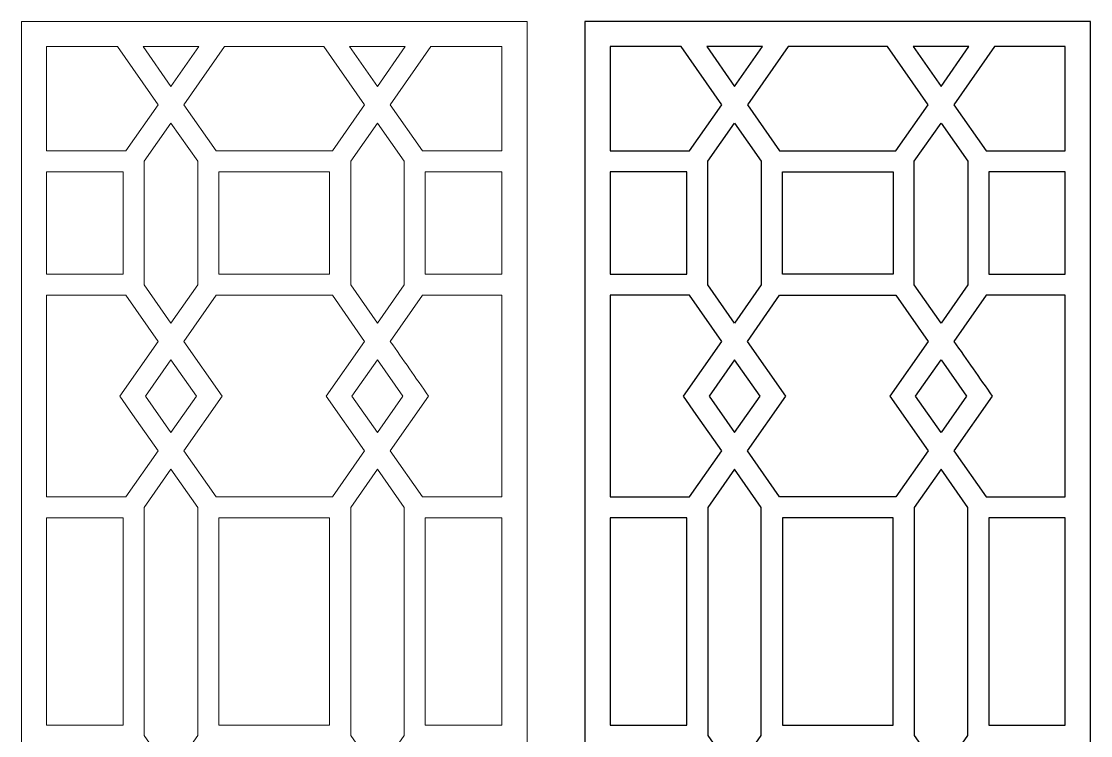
# Model space of a CAD drawing. Header units: centimetres. Extents: x 16.7 to 27.5, y -2.6 to 9.5.
# Drawn here: x 16.7 to 27.5, y 2.28 to 9.5 of the extents above; entities that cross this region are included whole.
import ezdxf

# ---------------------------------------------------------------- set-up
doc = ezdxf.new("R2010")
doc.units = ezdxf.units.CM
doc.header["$MEASUREMENT"] = 0
doc.layers.add('layer 1', color=7, linetype='Continuous')

msp = doc.modelspace()

# ---------------------------------------------------------------- linework, layer by layer
at = {"layer": 'layer 1', "color": 7, "lineweight": 9}
for points, knots in [([(16.70181, 9.5), (16.70181, 9.5), (21.80833, 9.5), (21.80833, 9.5), (21.80833, 9.5), (21.80833, 9.5), (21.80833, -2.628), (21.80833, -2.628), (21.80833, -2.628), (21.80833, -2.628), (16.70181, -2.628), (16.70181, -2.628), (16.70181, -2.628), (16.70181, -2.628), (16.70181, 9.5), (16.70181, 9.5)], [0, 0, 0, 0, 0.2, 0.2, 0.2, 0.2, 0.4, 0.4, 0.4, 0.4, 0.6, 0.6, 0.6, 0.6, 1, 1, 1, 1]), ([(17.67222, 9.24468), (17.67222, 9.24468), (18.08296, 8.65808), (18.08296, 8.65808), (18.08296, 8.65808), (18.08296, 8.65808), (17.75745, 8.19319), (17.75745, 8.19319), (17.75745, 8.19319), (17.75745, 8.19319), (16.95713, 8.19319), (16.95713, 8.19319), (16.95713, 8.19319), (16.95713, 8.19319), (16.95713, 9.24468), (16.95713, 9.24468), (16.95713, 9.24468), (16.95713, 9.24468), (17.67222, 9.24468), (17.67222, 9.24468)], [0, 0, 0, 0, 0.16666667, 0.16666667, 0.16666667, 0.16666667, 0.33333333, 0.33333333, 0.33333333, 0.33333333, 0.5, 0.5, 0.5, 0.5, 0.66666667, 0.66666667, 0.66666667, 0.66666667, 1, 1, 1, 1]), ([(18.49371, 9.24468), (18.49371, 9.24468), (18.21259, 8.8432), (18.21259, 8.8432), (18.21259, 8.8432), (18.21259, 8.8432), (17.93148, 9.24468), (17.93148, 9.24468), (17.93148, 9.24468), (17.93148, 9.24468), (18.49371, 9.24468), (18.49371, 9.24468)], [0, 0, 0, 0, 0.25, 0.25, 0.25, 0.25, 0.5, 0.5, 0.5, 0.5, 1, 1, 1, 1]), ([(19.75717, 9.24468), (19.75717, 9.24468), (20.16792, 8.65808), (20.16792, 8.65808), (20.16792, 8.65808), (20.16792, 8.65808), (19.8424, 8.19319), (19.8424, 8.19319), (19.8424, 8.19319), (19.8424, 8.19319), (18.66774, 8.19319), (18.66774, 8.19319), (18.66774, 8.19319), (18.66774, 8.19319), (18.34222, 8.65808), (18.34222, 8.65808), (18.34222, 8.65808), (18.34222, 8.65808), (18.75296, 9.24468), (18.75296, 9.24468), (18.75296, 9.24468), (18.75296, 9.24468), (19.75717, 9.24468), (19.75717, 9.24468)], [0, 0, 0, 0, 0.14285714, 0.14285714, 0.14285714, 0.14285714, 0.28571429, 0.28571429, 0.28571429, 0.28571429, 0.42857143, 0.42857143, 0.42857143, 0.42857143, 0.57142857, 0.57142857, 0.57142857, 0.57142857, 0.71428571, 0.71428571, 0.71428571, 0.71428571, 1, 1, 1, 1]), ([(20.57866, 9.24468), (20.57866, 9.24468), (20.29754, 8.8432), (20.29754, 8.8432), (20.29754, 8.8432), (20.29754, 8.8432), (20.01643, 9.24468), (20.01643, 9.24468), (20.01643, 9.24468), (20.01643, 9.24468), (20.57866, 9.24468), (20.57866, 9.24468)], [0, 0, 0, 0, 0.25, 0.25, 0.25, 0.25, 0.5, 0.5, 0.5, 0.5, 1, 1, 1, 1]), ([(21.553, 8.19319), (21.553, 8.19319), (20.75269, 8.19319), (20.75269, 8.19319), (20.75269, 8.19319), (20.75269, 8.19319), (20.42717, 8.65808), (20.42717, 8.65808), (20.42717, 8.65808), (20.42717, 8.65808), (20.83791, 9.24468), (20.83791, 9.24468), (20.83791, 9.24468), (20.83791, 9.24468), (21.553, 9.24468), (21.553, 9.24468), (21.553, 9.24468), (21.553, 9.24468), (21.553, 8.19319), (21.553, 8.19319)], [0, 0, 0, 0, 0.16666667, 0.16666667, 0.16666667, 0.16666667, 0.33333333, 0.33333333, 0.33333333, 0.33333333, 0.5, 0.5, 0.5, 0.5, 0.66666667, 0.66666667, 0.66666667, 0.66666667, 1, 1, 1, 1]), ([(17.94235, 8.08701), (17.94235, 8.08701), (17.94235, 6.83839), (17.94235, 6.83839), (17.94235, 6.83839), (17.94235, 6.83839), (17.94235, 6.83839), (17.94235, 6.83839), (17.94235, 6.83839), (17.94235, 6.83839), (18.21259, 6.45222), (18.21259, 6.45222), (18.21259, 6.45222), (18.21259, 6.45222), (18.48283, 6.83839), (18.48283, 6.83839), (18.48283, 6.83839), (18.48283, 6.83839), (18.48283, 8.08701), (18.48283, 8.08701), (18.48283, 8.08701), (18.48283, 8.08701), (18.21259, 8.47295), (18.21259, 8.47295), (18.21259, 8.47295), (18.21259, 8.47295), (17.94235, 8.08701), (17.94235, 8.08701)], [0, 0, 0, 0, 0.125, 0.125, 0.125, 0.125, 0.25, 0.25, 0.25, 0.25, 0.375, 0.375, 0.375, 0.375, 0.5, 0.5, 0.5, 0.5, 0.625, 0.625, 0.625, 0.625, 0.75, 0.75, 0.75, 0.75, 1, 1, 1, 1]), ([(20.0273, 8.08701), (20.0273, 8.08701), (20.0273, 6.83839), (20.0273, 6.83839), (20.0273, 6.83839), (20.0273, 6.83839), (20.29754, 6.45222), (20.29754, 6.45222), (20.29754, 6.45222), (20.29754, 6.45222), (20.56778, 6.83839), (20.56778, 6.83839), (20.56778, 6.83839), (20.56778, 6.83839), (20.56778, 8.08701), (20.56778, 8.08701), (20.56778, 8.08701), (20.56778, 8.08701), (20.29754, 8.47295), (20.29754, 8.47295), (20.29754, 8.47295), (20.29754, 8.47295), (20.0273, 8.08701), (20.0273, 8.08701)], [0, 0, 0, 0, 0.14285714, 0.14285714, 0.14285714, 0.14285714, 0.28571429, 0.28571429, 0.28571429, 0.28571429, 0.42857143, 0.42857143, 0.42857143, 0.42857143, 0.57142857, 0.57142857, 0.57142857, 0.57142857, 0.71428571, 0.71428571, 0.71428571, 0.71428571, 1, 1, 1, 1]), ([(16.95713, 7.98082), (16.95713, 7.98082), (17.72998, 7.98082), (17.72998, 7.98082), (17.72998, 7.98082), (17.72998, 7.98082), (17.72998, 6.94458), (17.72998, 6.94458), (17.72998, 6.94458), (17.72998, 6.94458), (16.95713, 6.94458), (16.95713, 6.94458), (16.95713, 6.94458), (16.95713, 6.94458), (16.95713, 7.98082), (16.95713, 7.98082)], [0, 0, 0, 0, 0.2, 0.2, 0.2, 0.2, 0.4, 0.4, 0.4, 0.4, 0.6, 0.6, 0.6, 0.6, 1, 1, 1, 1]), ([(18.6952, 6.94458), (18.6952, 6.94458), (19.81493, 6.94458), (19.81493, 6.94458), (19.81493, 6.94458), (19.81493, 6.94458), (19.81493, 7.98082), (19.81493, 7.98082), (19.81493, 7.98082), (19.81493, 7.98082), (18.6952, 7.98082), (18.6952, 7.98082), (18.6952, 7.98082), (18.6952, 7.98082), (18.6952, 6.94458), (18.6952, 6.94458)], [0, 0, 0, 0, 0.2, 0.2, 0.2, 0.2, 0.4, 0.4, 0.4, 0.4, 0.6, 0.6, 0.6, 0.6, 1, 1, 1, 1]), ([(21.553, 6.94458), (21.553, 6.94458), (20.78015, 6.94458), (20.78015, 6.94458), (20.78015, 6.94458), (20.78015, 6.94458), (20.78015, 7.98082), (20.78015, 7.98082), (20.78015, 7.98082), (20.78015, 7.98082), (21.553, 7.98082), (21.553, 7.98082), (21.553, 7.98082), (21.553, 7.98082), (21.553, 6.94458), (21.553, 6.94458)], [0, 0, 0, 0, 0.2, 0.2, 0.2, 0.2, 0.4, 0.4, 0.4, 0.4, 0.6, 0.6, 0.6, 0.6, 1, 1, 1, 1]), ([(16.95713, 6.73221), (16.95713, 6.73221), (17.75742, 6.73221), (17.75742, 6.73221), (17.75742, 6.73221), (17.75742, 6.73221), (18.08296, 6.26709), (18.08296, 6.26709), (18.08296, 6.26709), (18.08296, 6.26709), (17.69531, 5.71346), (17.69531, 5.71346), (17.69531, 5.71346), (17.69531, 5.71346), (17.82493, 5.52833), (17.82493, 5.52833), (17.82493, 5.52833), (17.82493, 5.52833), (17.82493, 5.52833), (17.82493, 5.52833), (17.82493, 5.52833), (17.82493, 5.52833), (18.08296, 5.15983), (18.08296, 5.15983), (18.08296, 5.15983), (18.08296, 5.15983), (17.75729, 4.69471), (17.75729, 4.69471), (17.75729, 4.69471), (17.75729, 4.69471), (16.95713, 4.69471), (16.95713, 4.69471), (16.95713, 4.69471), (16.95713, 4.69471), (16.95713, 6.73221), (16.95713, 6.73221)], [0, 0, 0, 0, 0.1, 0.1, 0.1, 0.1, 0.2, 0.2, 0.2, 0.2, 0.3, 0.3, 0.3, 0.3, 0.4, 0.4, 0.4, 0.4, 0.5, 0.5, 0.5, 0.5, 0.6, 0.6, 0.6, 0.6, 0.7, 0.7, 0.7, 0.7, 0.8, 0.8, 0.8, 0.8, 1, 1, 1, 1]), ([(19.84237, 6.73221), (19.84237, 6.73221), (18.66776, 6.73221), (18.66776, 6.73221), (18.66776, 6.73221), (18.66776, 6.73221), (18.34222, 6.26709), (18.34222, 6.26709), (18.34222, 6.26709), (18.34222, 6.26709), (18.72988, 5.71346), (18.72988, 5.71346), (18.72988, 5.71346), (18.72988, 5.71346), (18.34222, 5.15983), (18.34222, 5.15983), (18.34222, 5.15983), (18.34222, 5.15983), (18.66789, 4.69471), (18.66789, 4.69471), (18.66789, 4.69471), (18.66789, 4.69471), (19.84224, 4.69471), (19.84224, 4.69471), (19.84224, 4.69471), (19.84224, 4.69471), (20.16792, 5.15983), (20.16792, 5.15983), (20.16792, 5.15983), (20.16792, 5.15983), (19.78089, 5.71256), (19.78089, 5.71256), (19.78089, 5.71256), (19.78089, 5.71256), (19.78026, 5.71346), (19.78026, 5.71346), (19.78026, 5.71346), (19.78026, 5.71346), (19.78026, 5.71346), (19.78026, 5.71346), (19.78026, 5.71346), (19.78026, 5.71346), (19.78081, 5.71425), (19.78081, 5.71425), (19.78081, 5.71425), (19.78081, 5.71425), (20.16792, 6.26709), (20.16792, 6.26709), (20.16792, 6.26709), (20.16792, 6.26709), (19.84237, 6.73221), (19.84237, 6.73221)], [0, 0, 0, 0, 0.07142857, 0.07142857, 0.07142857, 0.07142857, 0.14285714, 0.14285714, 0.14285714, 0.14285714, 0.21428571, 0.21428571, 0.21428571, 0.21428571, 0.28571429, 0.28571429, 0.28571429, 0.28571429, 0.35714286, 0.35714286, 0.35714286, 0.35714286, 0.42857143, 0.42857143, 0.42857143, 0.42857143, 0.5, 0.5, 0.5, 0.5, 0.57142857, 0.57142857, 0.57142857, 0.57142857, 0.64285714, 0.64285714, 0.64285714, 0.64285714, 0.71428571, 0.71428571, 0.71428571, 0.71428571, 0.78571429, 0.78571429, 0.78571429, 0.78571429, 0.85714286, 0.85714286, 0.85714286, 0.85714286, 1, 1, 1, 1]), ([(21.553, 4.69471), (21.553, 4.69471), (20.75285, 4.69471), (20.75285, 4.69471), (20.75285, 4.69471), (20.75285, 4.69471), (20.42717, 5.15983), (20.42717, 5.15983), (20.42717, 5.15983), (20.42717, 5.15983), (20.81483, 5.71346), (20.81483, 5.71346), (20.81483, 5.71346), (20.81483, 5.71346), (20.81483, 5.71346), (20.81483, 5.71346), (20.81483, 5.71346), (20.6856, 5.89801), (20.55639, 6.08255), (20.42717, 6.26709), (20.42717, 6.26709), (20.42717, 6.26709), (20.75272, 6.73221), (20.75272, 6.73221), (20.75272, 6.73221), (20.75272, 6.73221), (21.553, 6.73221), (21.553, 6.73221), (21.553, 6.73221), (21.553, 6.73221), (21.553, 4.69471), (21.553, 4.69471)], [0, 0, 0, 0, 0.11111111, 0.11111111, 0.11111111, 0.11111111, 0.22222222, 0.22222222, 0.22222222, 0.22222222, 0.33333333, 0.33333333, 0.33333333, 0.33333333, 0.44444444, 0.44444444, 0.44444444, 0.44444444, 0.55555556, 0.55555556, 0.55555556, 0.55555556, 0.66666667, 0.66666667, 0.66666667, 0.66666667, 0.77777778, 0.77777778, 0.77777778, 0.77777778, 1, 1, 1, 1]), ([(18.21259, 5.34495), (18.21259, 5.34495), (17.95456, 5.71346), (17.95456, 5.71346), (17.95456, 5.71346), (17.95456, 5.71346), (18.21259, 6.08196), (18.21259, 6.08196), (18.21259, 6.08196), (18.21259, 6.08196), (18.47062, 5.71346), (18.47062, 5.71346), (18.47062, 5.71346), (18.47062, 5.71346), (18.21259, 5.34495), (18.21259, 5.34495)], [0, 0, 0, 0, 0.2, 0.2, 0.2, 0.2, 0.4, 0.4, 0.4, 0.4, 0.6, 0.6, 0.6, 0.6, 1, 1, 1, 1]), ([(20.55557, 5.71346), (20.55557, 5.71346), (20.29754, 6.08196), (20.29754, 6.08196), (20.29754, 6.08196), (20.29754, 6.08196), (20.03951, 5.71346), (20.03951, 5.71346), (20.03951, 5.71346), (20.03951, 5.71346), (20.29754, 5.34495), (20.29754, 5.34495), (20.29754, 5.34495), (20.29754, 5.34495), (20.55557, 5.71346), (20.55557, 5.71346)], [0, 0, 0, 0, 0.2, 0.2, 0.2, 0.2, 0.4, 0.4, 0.4, 0.4, 0.6, 0.6, 0.6, 0.6, 1, 1, 1, 1]), ([(18.48283, 2.28325), (18.48283, 2.28325), (18.21259, 1.89731), (18.21259, 1.89731), (18.21259, 1.89731), (18.21259, 1.89731), (17.94235, 2.28325), (17.94235, 2.28325), (17.94235, 2.28325), (17.94235, 3.05176), (17.94235, 3.82026), (17.94235, 4.58876), (17.94235, 4.58876), (17.94235, 4.58876), (18.21259, 4.9747), (18.21259, 4.9747), (18.21259, 4.9747), (18.21259, 4.9747), (18.48283, 4.58875), (18.48283, 4.58875), (18.48283, 4.58875), (18.48283, 3.82026), (18.48283, 3.05175), (18.48283, 2.28325)], [0, 0, 0, 0, 0.14285714, 0.14285714, 0.14285714, 0.14285714, 0.28571429, 0.28571429, 0.28571429, 0.28571429, 0.42857143, 0.42857143, 0.42857143, 0.42857143, 0.57142857, 0.57142857, 0.57142857, 0.57142857, 0.71428571, 0.71428571, 0.71428571, 0.71428571, 1, 1, 1, 1]), ([(20.56778, 2.28325), (20.56778, 2.28325), (20.29754, 1.89731), (20.29754, 1.89731), (20.29754, 1.89731), (20.29754, 1.89731), (20.0273, 2.28325), (20.0273, 2.28325), (20.0273, 2.28325), (20.0273, 3.05176), (20.0273, 3.82026), (20.0273, 4.58876), (20.0273, 4.58876), (20.0273, 4.58876), (20.29754, 4.9747), (20.29754, 4.9747), (20.29754, 4.9747), (20.29754, 4.9747), (20.56778, 4.58876), (20.56778, 4.58876), (20.56778, 4.58876), (20.56778, 3.82026), (20.56778, 3.05176), (20.56778, 2.28325)], [0, 0, 0, 0, 0.14285714, 0.14285714, 0.14285714, 0.14285714, 0.28571429, 0.28571429, 0.28571429, 0.28571429, 0.42857143, 0.42857143, 0.42857143, 0.42857143, 0.57142857, 0.57142857, 0.57142857, 0.57142857, 0.71428571, 0.71428571, 0.71428571, 0.71428571, 1, 1, 1, 1]), ([(16.95713, 4.48234), (16.95713, 4.48234), (17.72998, 4.48234), (17.72998, 4.48234), (17.72998, 4.48234), (17.72998, 3.78479), (17.72998, 3.08722), (17.72998, 2.38966), (17.72998, 2.38966), (17.72998, 2.38966), (16.95713, 2.38966), (16.95713, 2.38966), (16.95713, 2.38966), (16.95713, 2.38966), (16.95713, 4.48234), (16.95713, 4.48234)], [0, 0, 0, 0, 0.2, 0.2, 0.2, 0.2, 0.4, 0.4, 0.4, 0.4, 0.6, 0.6, 0.6, 0.6, 1, 1, 1, 1]), ([(19.81493, 2.38966), (19.81493, 2.38966), (18.6952, 2.38966), (18.6952, 2.38966), (18.6952, 2.38966), (18.6952, 3.08722), (18.6952, 3.78479), (18.6952, 4.48234), (18.6952, 4.48234), (18.6952, 4.48234), (19.81493, 4.48234), (19.81493, 4.48234), (19.81493, 4.48234), (19.81493, 3.78479), (19.81493, 3.08722), (19.81493, 2.38966)], [0, 0, 0, 0, 0.2, 0.2, 0.2, 0.2, 0.4, 0.4, 0.4, 0.4, 0.6, 0.6, 0.6, 0.6, 1, 1, 1, 1]), ([(21.553, 2.38966), (21.553, 2.38966), (20.78015, 2.38966), (20.78015, 2.38966), (20.78015, 2.38966), (20.78015, 3.08722), (20.78015, 3.78479), (20.78015, 4.48234), (20.78015, 4.48234), (20.78015, 4.48234), (21.553, 4.48234), (21.553, 4.48234), (21.553, 4.48234), (21.553, 4.48234), (21.553, 2.38966), (21.553, 2.38966)], [0, 0, 0, 0, 0.2, 0.2, 0.2, 0.2, 0.4, 0.4, 0.4, 0.4, 0.6, 0.6, 0.6, 0.6, 1, 1, 1, 1])]:
    msp.add_open_spline(points, degree=3, knots=knots, dxfattribs=at)
at = {"layer": 'layer 1', "color": 250}
for points, knots in [([(22.39348, 9.5), (22.39348, 9.5), (27.5, 9.5), (27.5, 9.5), (27.5, 9.5), (27.5, 9.5), (27.5, -2.628), (27.5, -2.628), (27.5, -2.628), (27.5, -2.628), (22.39348, -2.628), (22.39348, -2.628), (22.39348, -2.628), (22.39348, -2.628), (22.39348, 9.5), (22.39348, 9.5)], [0, 0, 0, 0, 0.2, 0.2, 0.2, 0.2, 0.4, 0.4, 0.4, 0.4, 0.6, 0.6, 0.6, 0.6, 1, 1, 1, 1]), ([(23.3639, 9.24468), (23.3639, 9.24468), (23.77464, 8.65808), (23.77464, 8.65808), (23.77464, 8.65808), (23.77464, 8.65808), (23.44912, 8.19319), (23.44912, 8.19319), (23.44912, 8.19319), (23.44912, 8.19319), (22.6488, 8.19319), (22.6488, 8.19319), (22.6488, 8.19319), (22.6488, 8.19319), (22.6488, 9.24468), (22.6488, 9.24468), (22.6488, 9.24468), (22.6488, 9.24468), (23.3639, 9.24468), (23.3639, 9.24468)], [0, 0, 0, 0, 0.16666667, 0.16666667, 0.16666667, 0.16666667, 0.33333333, 0.33333333, 0.33333333, 0.33333333, 0.5, 0.5, 0.5, 0.5, 0.66666667, 0.66666667, 0.66666667, 0.66666667, 1, 1, 1, 1]), ([(24.18538, 9.24468), (24.18538, 9.24468), (23.90426, 8.8432), (23.90426, 8.8432), (23.90426, 8.8432), (23.90426, 8.8432), (23.62315, 9.24468), (23.62315, 9.24468), (23.62315, 9.24468), (23.62315, 9.24468), (24.18538, 9.24468), (24.18538, 9.24468)], [0, 0, 0, 0, 0.25, 0.25, 0.25, 0.25, 0.5, 0.5, 0.5, 0.5, 1, 1, 1, 1]), ([(25.44885, 9.24468), (25.44885, 9.24468), (25.85959, 8.65808), (25.85959, 8.65808), (25.85959, 8.65808), (25.85959, 8.65808), (25.53407, 8.19319), (25.53407, 8.19319), (25.53407, 8.19319), (25.53407, 8.19319), (24.35941, 8.19319), (24.35941, 8.19319), (24.35941, 8.19319), (24.35941, 8.19319), (24.03389, 8.65808), (24.03389, 8.65808), (24.03389, 8.65808), (24.03389, 8.65808), (24.44463, 9.24468), (24.44463, 9.24468), (24.44463, 9.24468), (24.44463, 9.24468), (25.44885, 9.24468), (25.44885, 9.24468)], [0, 0, 0, 0, 0.14285714, 0.14285714, 0.14285714, 0.14285714, 0.28571429, 0.28571429, 0.28571429, 0.28571429, 0.42857143, 0.42857143, 0.42857143, 0.42857143, 0.57142857, 0.57142857, 0.57142857, 0.57142857, 0.71428571, 0.71428571, 0.71428571, 0.71428571, 1, 1, 1, 1]), ([(26.27033, 9.24468), (26.27033, 9.24468), (25.98921, 8.8432), (25.98921, 8.8432), (25.98921, 8.8432), (25.98921, 8.8432), (25.7081, 9.24468), (25.7081, 9.24468), (25.7081, 9.24468), (25.7081, 9.24468), (26.27033, 9.24468), (26.27033, 9.24468)], [0, 0, 0, 0, 0.25, 0.25, 0.25, 0.25, 0.5, 0.5, 0.5, 0.5, 1, 1, 1, 1]), ([(27.24467, 8.19319), (27.24467, 8.19319), (26.44436, 8.19319), (26.44436, 8.19319), (26.44436, 8.19319), (26.44436, 8.19319), (26.11884, 8.65808), (26.11884, 8.65808), (26.11884, 8.65808), (26.11884, 8.65808), (26.52958, 9.24468), (26.52958, 9.24468), (26.52958, 9.24468), (26.52958, 9.24468), (27.24467, 9.24468), (27.24467, 9.24468), (27.24467, 9.24468), (27.24467, 9.24468), (27.24467, 8.19319), (27.24467, 8.19319)], [0, 0, 0, 0, 0.16666667, 0.16666667, 0.16666667, 0.16666667, 0.33333333, 0.33333333, 0.33333333, 0.33333333, 0.5, 0.5, 0.5, 0.5, 0.66666667, 0.66666667, 0.66666667, 0.66666667, 1, 1, 1, 1]), ([(23.63402, 8.08701), (23.63402, 8.08701), (23.63402, 6.83839), (23.63402, 6.83839), (23.63402, 6.83839), (23.63402, 6.83839), (23.63402, 6.83839), (23.63402, 6.83839), (23.63402, 6.83839), (23.63402, 6.83839), (23.90426, 6.45222), (23.90426, 6.45222), (23.90426, 6.45222), (23.90426, 6.45222), (24.1745, 6.83839), (24.1745, 6.83839), (24.1745, 6.83839), (24.1745, 6.83839), (24.1745, 8.08701), (24.1745, 8.08701), (24.1745, 8.08701), (24.1745, 8.08701), (23.90426, 8.47295), (23.90426, 8.47295), (23.90426, 8.47295), (23.90426, 8.47295), (23.63402, 8.08701), (23.63402, 8.08701)], [0, 0, 0, 0, 0.125, 0.125, 0.125, 0.125, 0.25, 0.25, 0.25, 0.25, 0.375, 0.375, 0.375, 0.375, 0.5, 0.5, 0.5, 0.5, 0.625, 0.625, 0.625, 0.625, 0.75, 0.75, 0.75, 0.75, 1, 1, 1, 1]), ([(25.71897, 8.08701), (25.71897, 8.08701), (25.71897, 6.83839), (25.71897, 6.83839), (25.71897, 6.83839), (25.71897, 6.83839), (25.98921, 6.45222), (25.98921, 6.45222), (25.98921, 6.45222), (25.98921, 6.45222), (26.25945, 6.83839), (26.25945, 6.83839), (26.25945, 6.83839), (26.25945, 6.83839), (26.25945, 8.08701), (26.25945, 8.08701), (26.25945, 8.08701), (26.25945, 8.08701), (25.98921, 8.47295), (25.98921, 8.47295), (25.98921, 8.47295), (25.98921, 8.47295), (25.71897, 8.08701), (25.71897, 8.08701)], [0, 0, 0, 0, 0.14285714, 0.14285714, 0.14285714, 0.14285714, 0.28571429, 0.28571429, 0.28571429, 0.28571429, 0.42857143, 0.42857143, 0.42857143, 0.42857143, 0.57142857, 0.57142857, 0.57142857, 0.57142857, 0.71428571, 0.71428571, 0.71428571, 0.71428571, 1, 1, 1, 1]), ([(22.6488, 7.98082), (22.6488, 7.98082), (23.42165, 7.98082), (23.42165, 7.98082), (23.42165, 7.98082), (23.42165, 7.98082), (23.42165, 6.94458), (23.42165, 6.94458), (23.42165, 6.94458), (23.42165, 6.94458), (22.6488, 6.94458), (22.6488, 6.94458), (22.6488, 6.94458), (22.6488, 6.94458), (22.6488, 7.98082), (22.6488, 7.98082)], [0, 0, 0, 0, 0.2, 0.2, 0.2, 0.2, 0.4, 0.4, 0.4, 0.4, 0.6, 0.6, 0.6, 0.6, 1, 1, 1, 1]), ([(24.38687, 6.94458), (24.38687, 6.94458), (25.5066, 6.94458), (25.5066, 6.94458), (25.5066, 6.94458), (25.5066, 6.94458), (25.5066, 7.98082), (25.5066, 7.98082), (25.5066, 7.98082), (25.5066, 7.98082), (24.38687, 7.98082), (24.38687, 7.98082), (24.38687, 7.98082), (24.38687, 7.98082), (24.38687, 6.94458), (24.38687, 6.94458)], [0, 0, 0, 0, 0.2, 0.2, 0.2, 0.2, 0.4, 0.4, 0.4, 0.4, 0.6, 0.6, 0.6, 0.6, 1, 1, 1, 1]), ([(27.24467, 6.94458), (27.24467, 6.94458), (26.47182, 6.94458), (26.47182, 6.94458), (26.47182, 6.94458), (26.47182, 6.94458), (26.47182, 7.98082), (26.47182, 7.98082), (26.47182, 7.98082), (26.47182, 7.98082), (27.24467, 7.98082), (27.24467, 7.98082), (27.24467, 7.98082), (27.24467, 7.98082), (27.24467, 6.94458), (27.24467, 6.94458)], [0, 0, 0, 0, 0.2, 0.2, 0.2, 0.2, 0.4, 0.4, 0.4, 0.4, 0.6, 0.6, 0.6, 0.6, 1, 1, 1, 1]), ([(22.6488, 6.73221), (22.6488, 6.73221), (23.44909, 6.73221), (23.44909, 6.73221), (23.44909, 6.73221), (23.44909, 6.73221), (23.77464, 6.26709), (23.77464, 6.26709), (23.77464, 6.26709), (23.77464, 6.26709), (23.38698, 5.71346), (23.38698, 5.71346), (23.38698, 5.71346), (23.38698, 5.71346), (23.5166, 5.52833), (23.5166, 5.52833), (23.5166, 5.52833), (23.5166, 5.52833), (23.5166, 5.52833), (23.5166, 5.52833), (23.5166, 5.52833), (23.5166, 5.52833), (23.77464, 5.15983), (23.77464, 5.15983), (23.77464, 5.15983), (23.77464, 5.15983), (23.44896, 4.69471), (23.44896, 4.69471), (23.44896, 4.69471), (23.44896, 4.69471), (22.6488, 4.69471), (22.6488, 4.69471), (22.6488, 4.69471), (22.6488, 4.69471), (22.6488, 6.73221), (22.6488, 6.73221)], [0, 0, 0, 0, 0.1, 0.1, 0.1, 0.1, 0.2, 0.2, 0.2, 0.2, 0.3, 0.3, 0.3, 0.3, 0.4, 0.4, 0.4, 0.4, 0.5, 0.5, 0.5, 0.5, 0.6, 0.6, 0.6, 0.6, 0.7, 0.7, 0.7, 0.7, 0.8, 0.8, 0.8, 0.8, 1, 1, 1, 1]), ([(25.53404, 6.73221), (25.53404, 6.73221), (24.35944, 6.73221), (24.35944, 6.73221), (24.35944, 6.73221), (24.35944, 6.73221), (24.03389, 6.26709), (24.03389, 6.26709), (24.03389, 6.26709), (24.03389, 6.26709), (24.42155, 5.71346), (24.42155, 5.71346), (24.42155, 5.71346), (24.42155, 5.71346), (24.03389, 5.15983), (24.03389, 5.15983), (24.03389, 5.15983), (24.03389, 5.15983), (24.35956, 4.69471), (24.35956, 4.69471), (24.35956, 4.69471), (24.35956, 4.69471), (25.53391, 4.69471), (25.53391, 4.69471), (25.53391, 4.69471), (25.53391, 4.69471), (25.85959, 5.15983), (25.85959, 5.15983), (25.85959, 5.15983), (25.85959, 5.15983), (25.47256, 5.71256), (25.47256, 5.71256), (25.47256, 5.71256), (25.47256, 5.71256), (25.47193, 5.71346), (25.47193, 5.71346), (25.47193, 5.71346), (25.47193, 5.71346), (25.47193, 5.71346), (25.47193, 5.71346), (25.47193, 5.71346), (25.47193, 5.71346), (25.47248, 5.71425), (25.47248, 5.71425), (25.47248, 5.71425), (25.47248, 5.71425), (25.85959, 6.26709), (25.85959, 6.26709), (25.85959, 6.26709), (25.85959, 6.26709), (25.53404, 6.73221), (25.53404, 6.73221)], [0, 0, 0, 0, 0.07142857, 0.07142857, 0.07142857, 0.07142857, 0.14285714, 0.14285714, 0.14285714, 0.14285714, 0.21428571, 0.21428571, 0.21428571, 0.21428571, 0.28571429, 0.28571429, 0.28571429, 0.28571429, 0.35714286, 0.35714286, 0.35714286, 0.35714286, 0.42857143, 0.42857143, 0.42857143, 0.42857143, 0.5, 0.5, 0.5, 0.5, 0.57142857, 0.57142857, 0.57142857, 0.57142857, 0.64285714, 0.64285714, 0.64285714, 0.64285714, 0.71428571, 0.71428571, 0.71428571, 0.71428571, 0.78571429, 0.78571429, 0.78571429, 0.78571429, 0.85714286, 0.85714286, 0.85714286, 0.85714286, 1, 1, 1, 1]), ([(27.24467, 4.69471), (27.24467, 4.69471), (26.44452, 4.69471), (26.44452, 4.69471), (26.44452, 4.69471), (26.44452, 4.69471), (26.11884, 5.15983), (26.11884, 5.15983), (26.11884, 5.15983), (26.11884, 5.15983), (26.5065, 5.71346), (26.5065, 5.71346), (26.5065, 5.71346), (26.5065, 5.71346), (26.5065, 5.71346), (26.5065, 5.71346), (26.5065, 5.71346), (26.37727, 5.89801), (26.24806, 6.08255), (26.11884, 6.26709), (26.11884, 6.26709), (26.11884, 6.26709), (26.44439, 6.73221), (26.44439, 6.73221), (26.44439, 6.73221), (26.44439, 6.73221), (27.24467, 6.73221), (27.24467, 6.73221), (27.24467, 6.73221), (27.24467, 6.73221), (27.24467, 4.69471), (27.24467, 4.69471)], [0, 0, 0, 0, 0.11111111, 0.11111111, 0.11111111, 0.11111111, 0.22222222, 0.22222222, 0.22222222, 0.22222222, 0.33333333, 0.33333333, 0.33333333, 0.33333333, 0.44444444, 0.44444444, 0.44444444, 0.44444444, 0.55555556, 0.55555556, 0.55555556, 0.55555556, 0.66666667, 0.66666667, 0.66666667, 0.66666667, 0.77777778, 0.77777778, 0.77777778, 0.77777778, 1, 1, 1, 1]), ([(23.90426, 5.34495), (23.90426, 5.34495), (23.64623, 5.71346), (23.64623, 5.71346), (23.64623, 5.71346), (23.64623, 5.71346), (23.90426, 6.08196), (23.90426, 6.08196), (23.90426, 6.08196), (23.90426, 6.08196), (24.16229, 5.71346), (24.16229, 5.71346), (24.16229, 5.71346), (24.16229, 5.71346), (23.90426, 5.34495), (23.90426, 5.34495)], [0, 0, 0, 0, 0.2, 0.2, 0.2, 0.2, 0.4, 0.4, 0.4, 0.4, 0.6, 0.6, 0.6, 0.6, 1, 1, 1, 1]), ([(26.24724, 5.71346), (26.24724, 5.71346), (25.98921, 6.08196), (25.98921, 6.08196), (25.98921, 6.08196), (25.98921, 6.08196), (25.73118, 5.71346), (25.73118, 5.71346), (25.73118, 5.71346), (25.73118, 5.71346), (25.98921, 5.34495), (25.98921, 5.34495), (25.98921, 5.34495), (25.98921, 5.34495), (26.24724, 5.71346), (26.24724, 5.71346)], [0, 0, 0, 0, 0.2, 0.2, 0.2, 0.2, 0.4, 0.4, 0.4, 0.4, 0.6, 0.6, 0.6, 0.6, 1, 1, 1, 1]), ([(24.1745, 2.28325), (24.1745, 2.28325), (23.90426, 1.89731), (23.90426, 1.89731), (23.90426, 1.89731), (23.90426, 1.89731), (23.63402, 2.28325), (23.63402, 2.28325), (23.63402, 2.28325), (23.63402, 3.05176), (23.63402, 3.82026), (23.63402, 4.58876), (23.63402, 4.58876), (23.63402, 4.58876), (23.90426, 4.9747), (23.90426, 4.9747), (23.90426, 4.9747), (23.90426, 4.9747), (24.1745, 4.58875), (24.1745, 4.58875), (24.1745, 4.58875), (24.1745, 3.82026), (24.1745, 3.05175), (24.1745, 2.28325)], [0, 0, 0, 0, 0.14285714, 0.14285714, 0.14285714, 0.14285714, 0.28571429, 0.28571429, 0.28571429, 0.28571429, 0.42857143, 0.42857143, 0.42857143, 0.42857143, 0.57142857, 0.57142857, 0.57142857, 0.57142857, 0.71428571, 0.71428571, 0.71428571, 0.71428571, 1, 1, 1, 1]), ([(26.25945, 2.28325), (26.25945, 2.28325), (25.98921, 1.89731), (25.98921, 1.89731), (25.98921, 1.89731), (25.98921, 1.89731), (25.71897, 2.28325), (25.71897, 2.28325), (25.71897, 2.28325), (25.71897, 3.05176), (25.71897, 3.82026), (25.71897, 4.58876), (25.71897, 4.58876), (25.71897, 4.58876), (25.98921, 4.9747), (25.98921, 4.9747), (25.98921, 4.9747), (25.98921, 4.9747), (26.25945, 4.58876), (26.25945, 4.58876), (26.25945, 4.58876), (26.25945, 3.82026), (26.25945, 3.05176), (26.25945, 2.28325)], [0, 0, 0, 0, 0.14285714, 0.14285714, 0.14285714, 0.14285714, 0.28571429, 0.28571429, 0.28571429, 0.28571429, 0.42857143, 0.42857143, 0.42857143, 0.42857143, 0.57142857, 0.57142857, 0.57142857, 0.57142857, 0.71428571, 0.71428571, 0.71428571, 0.71428571, 1, 1, 1, 1]), ([(22.6488, 4.48234), (22.6488, 4.48234), (23.42165, 4.48234), (23.42165, 4.48234), (23.42165, 4.48234), (23.42165, 3.78479), (23.42165, 3.08722), (23.42165, 2.38966), (23.42165, 2.38966), (23.42165, 2.38966), (22.6488, 2.38966), (22.6488, 2.38966), (22.6488, 2.38966), (22.6488, 2.38966), (22.6488, 4.48234), (22.6488, 4.48234)], [0, 0, 0, 0, 0.2, 0.2, 0.2, 0.2, 0.4, 0.4, 0.4, 0.4, 0.6, 0.6, 0.6, 0.6, 1, 1, 1, 1]), ([(25.5066, 2.38966), (25.5066, 2.38966), (24.38687, 2.38966), (24.38687, 2.38966), (24.38687, 2.38966), (24.38687, 3.08722), (24.38687, 3.78479), (24.38687, 4.48234), (24.38687, 4.48234), (24.38687, 4.48234), (25.5066, 4.48234), (25.5066, 4.48234), (25.5066, 4.48234), (25.5066, 3.78479), (25.5066, 3.08722), (25.5066, 2.38966)], [0, 0, 0, 0, 0.2, 0.2, 0.2, 0.2, 0.4, 0.4, 0.4, 0.4, 0.6, 0.6, 0.6, 0.6, 1, 1, 1, 1]), ([(27.24467, 2.38966), (27.24467, 2.38966), (26.47182, 2.38966), (26.47182, 2.38966), (26.47182, 2.38966), (26.47182, 3.08722), (26.47182, 3.78479), (26.47182, 4.48234), (26.47182, 4.48234), (26.47182, 4.48234), (27.24467, 4.48234), (27.24467, 4.48234), (27.24467, 4.48234), (27.24467, 4.48234), (27.24467, 2.38966), (27.24467, 2.38966)], [0, 0, 0, 0, 0.2, 0.2, 0.2, 0.2, 0.4, 0.4, 0.4, 0.4, 0.6, 0.6, 0.6, 0.6, 1, 1, 1, 1])]:
    msp.add_open_spline(points, degree=3, knots=knots, dxfattribs=at)

doc.saveas('drawing.dxf')
